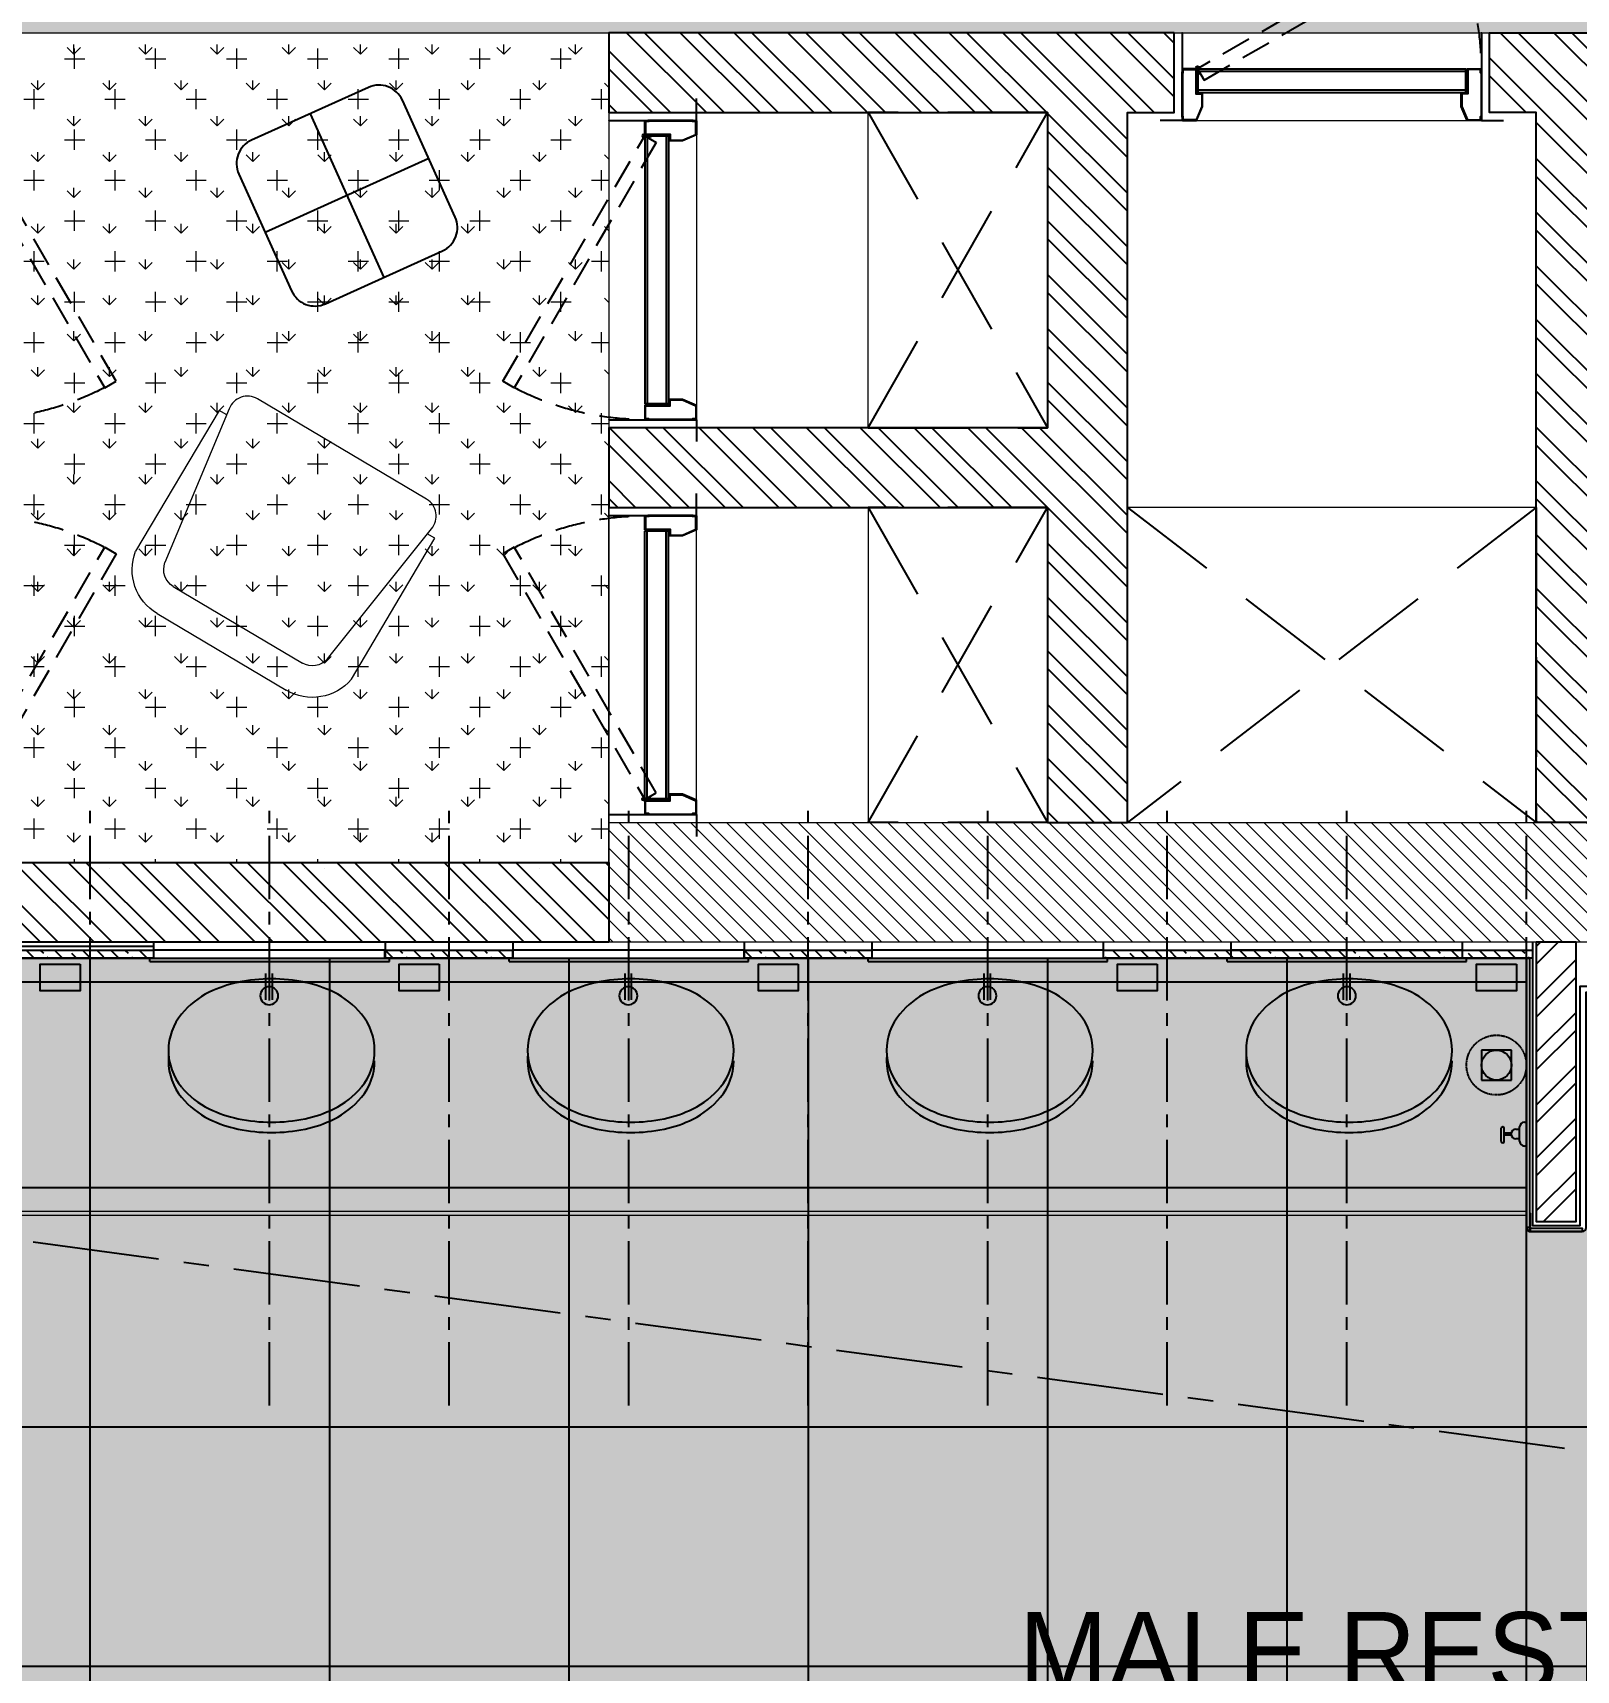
# Model space of a CAD drawing. Header units: millimetres. Extents: x 2335845 to 2509607, y 289014 to 361737.
# Drawn here: x 2368176 to 2372045, y 319497 to 323602 of the extents above; entities that cross this region are included whole.
import ezdxf

# ---------------------------------------------------------------- set-up
doc = ezdxf.new("R2010")
doc.units = ezdxf.units.MM
doc.linetypes.add('CENTER', pattern=[50.8, 31.75, -6.35, 6.35, -6.35])
doc.linetypes.add('HIDDEN', pattern=[0.375, 0.25, -0.125])
for name, color, linetype, lineweight in [('A- Loose furniture', 11, 'Continuous', 5), ('A-FURN-LOOSE', 24, 'Continuous', 18), ('A-PLAN-COLUMN', 3, 'Continuous', 0), ('A-PLAN-RCC-HATCH', 8, 'Continuous', 13), ('A-PLAN-THIN', 251, 'Continuous', 15), ('TOA-FC-ACOU.PAN', 250, 'Continuous', 5), ('TOA-FL-CPT-1', 8, 'Continuous', 5), ('TOA-FL-CPT-5', 8, 'Continuous', 5), ('TOA-FL-TILE-4', 8, 'Continuous', 5)]:
    doc.layers.add(name, color=color, linetype=linetype, lineweight=lineweight)
for name, color, linetype in [('A-PLAN-CL', 8, 'CENTER'), ('A-PLAN-DOOR', 7, 'Continuous'), ('A-PLAN-GRANITE', 5, 'Continuous'), ('A-PLAN-HIDDEN', 1, 'HIDDEN'), ('A-PLAN-PLASTER', 67, 'Continuous'), ('A-PLAN-SANITARY FIXTURES', 35, 'Continuous'), ('A-PLAN-SLOPE', 250, 'Continuous'), ('A-PLAN-TEXT', 4, 'Continuous'), ('A-PLAN-TILE', 32, 'Continuous'), ('A-PLAN-WALL', 6, 'Continuous'), ('A-PLAN-WALL HATCH', 8, 'Continuous'), ('I-FURN', 7, 'Continuous'), ('TOA-FC-MODULAR', 7, 'Continuous'), ('underlay tile layer', 7, 'Continuous')]:
    doc.layers.add(name, color=color, linetype=linetype)
doc.styles.add('ARIAL', font='arial.ttf')
doc.styles.get("Standard").update_dxf_attribs({"font": 'arial.ttf'})
doc.dimstyles.new('DIM40', dxfattribs={"dimtxt": 80, "dimasz": 20, "dimexe": 30, "dimexo": 25, "dimgap": 20, "dimtad": 1, "dimdec": 0, "dimzin": 0, "dimdsep": 46, "dimtxsty": 'Standard', "dimblk1": 'DOT', "dimblk2": 'DOT', "dimsah": 1, "dimcen": 0.09, "dimclrd": 1, "dimclre": 1, "dimclrt": 2, "dimadec": 0, "dimazin": 0, "dimtfac": 1, "dimtdec": 0, "dimtofl": 0, "dimtmove": 0, "dimatfit": 0, "dimldrblk": 'DOT', "dimfxl": 1, "dimtolj": 1, "dimtzin": 0, "dimarcsym": 0})

# ---------------------------------------------------------------- blocks, each defined once
blk = doc.blocks.new('FT')
at = {"layer": 'A-PLAN-SANITARY FIXTURES'}
for p, q in [((37.5, 37.5), (-37.5, 37.5)), ((-37.5, 37.5), (-37.5, -37.5)), ((37.5, -37.5), (37.5, 37.5)), ((-37.5, -37.5), (37.5, -37.5))]:
    blk.add_line(p, q, dxfattribs=at)
at = {"layer": 'A-PLAN-SANITARY FIXTURES', "color": 1, "linetype": 'HIDDEN'}
blk.add_circle((0, 0), 75, dxfattribs=at)
at = {"layer": 'A-PLAN-SANITARY FIXTURES'}
blk.add_circle((0, 0), 37.5, dxfattribs=at)
blk = doc.blocks.new('A$C086B7908')
at = {"layer": 'A-PLAN-SANITARY FIXTURES'}
for p, q in [((0, 30), (4.8, 30)), ((0, -30), (0, 30)), ((16.8, 18), (16.8, -18)), ((16.8, 12), (26.4, 12)), ((38.1, 2.4), (55.7, 2.4)), ((38.4, 0), (38.4, 0)), ((55.7, 18.5), (55.7, -14.9)), ((62.9, 18.5), (62.9, -14.9)), ((4.8, -30), (0, -30)), ((26.4, -12), (16.8, -12)), ((38.1, -2.4), (55.7, -2.4))]:
    blk.add_line(p, q, dxfattribs=at)
for centre, radius, start, end in [((4.8, 18), 12, 0, 90), ((26.4, 0), 12, 0, 90), ((26.4, 0), 12, 270, 0), ((59.3, 18.5), 3.6, 0, 180), ((4.8, -18), 12, 270, 0), ((59.3, -14.9), 3.6, 180, 0)]:
    blk.add_arc(centre, radius, start, end, dxfattribs=at)
blk = doc.blocks.new('A$C01672F36')
at = {"layer": 'A-PLAN-SANITARY FIXTURES'}
for p, q in [((332.3, 260.9), (398.3, 260.9)), ((332.3, 244.4), (398.3, 244.4))]:
    blk.add_line(p, q, dxfattribs=at)
at = {"layer": 'A-PLAN-SANITARY FIXTURES', "extrusion": (0, 0, -1)}
for centre, major_axis, start_param, end_param in [((179.5, 374.1), (100.9, 100.9), 4.802685, 5.497787), ((205.4, 374.1), (100.9, 100.9), 4.802685, 5.497787), ((205.4, 374.1), (-100.9, 100.9), 0.785398, 1.4805), ((225.3, 319.2), (151.5, 151.5), 4.387986, 4.802685), ((251.1, 319.2), (-151.5, 151.5), 5.958782, 6.373481), ((159.6, 319.2), (151.5, 151.5), 6.192889, 6.607589), ((299, 282.6), (209.7, 209.7), 4.129895, 4.387986), ((324.9, 282.6), (209.7, 209.7), 4.129895, 4.387986), ((85.8, 282.6), (-209.7, 209.7), 1.8952, 2.153291), ((416.4, 258.4), (294.5, 294.5), 3.926991, 4.129895), ((442.3, 258.4), (-294.5, 294.5), 5.497787, 5.700691), ((-31.6, 258.4), (294.5, 294.5), 0.582494, 0.785398), ((416.4, 258.4), (-294.5, 294.5), 5.294883, 5.497787), ((442.3, 258.4), (294.5, 294.5), 3.724087, 3.926991), ((-31.6, 258.4), (294.5, 294.5), 0.785398, 0.988302), ((299, 234.3), (209.7, 209.7), 3.465996, 3.724087), ((324.9, 234.3), (-209.7, 209.7), 5.036792, 5.294883), ((85.8, 234.3), (209.7, 209.7), 0.988302, 1.246393), ((225.3, 197.6), (151.5, 151.5), 3.051297, 3.465996), ((251.1, 197.6), (151.5, 151.5), 3.051297, 3.465996), ((159.6, 197.6), (-151.5, 151.5), 2.817189, 3.231889), ((179.5, 142.7), (100.9, 100.9), 2.356194, 3.051297), ((205.4, 142.7), (100.9, 100.9), 2.356194, 3.051297), ((179.5, 142.7), (-100.9, 100.9), 3.836216, 3.926991), ((205.4, 142.7), (-100.9, 100.9), 3.231889, 3.926991)]:
    blk.add_ellipse(centre, major_axis=major_axis, ratio=1, start_param=start_param, end_param=end_param, dxfattribs=at)
at = {"layer": 'A-PLAN-SANITARY FIXTURES'}
blk.add_ellipse((342.6, 252.7), major_axis=(-16, 16), ratio=1, dxfattribs=at)
blk = doc.blocks.new('MIR')
at = {"layer": 'A-PLAN-SANITARY FIXTURES'}
for p, q in [((-8, 590), (-48, 590)), ((-28, 10), (-28, 590)), ((-8, 10), (-48, 10))]:
    blk.add_line(p, q, dxfattribs=at)
at = {"layer": 'A-PLAN-SANITARY FIXTURES', "color": 86, "ltscale": 3}
for p, q in [((0, 600), (-8, 600)), ((-8, 600), (-8, 0)), ((0, 600), (0, 0)), ((0, 0), (-8, 0))]:
    blk.add_line(p, q, dxfattribs=at)
blk = doc.blocks.new('_DOT')
at = {"color": 0, "linetype": 'ByBlock'}
blk.add_line((-0.5, 0), (-1, 0), dxfattribs=at)
at = {"color": 0, "linetype": 'ByBlock', "const_width": 0.5}
blk.add_lwpolyline([(-0.25, 0, 1), (0.25, 0, 1)], format="xyb", close=True, dxfattribs=at)
blk = doc.blocks.new('A$C3F28102C')
at = {"layer": 'A-PLAN-DOOR'}
h = blk.add_hatch(dxfattribs=at)
h.set_pattern_fill('ANSI31', color=256, style=0)
h.set_pattern_definition([(315, (-1529.3283, 1000.1135), (-0.44194174, -0.44194174), [])])
h.paths.add_polyline_path([(1.3, -14.9), (0, -14.9), (0, 0), (1.3, 0)])
h.paths.add_polyline_path([(1.3, 0.2), (1.3, 0), (0, 0), (0, 1.1, 0.115729)])
h.paths.add_polyline_path([(4.9, -14.9), (3.6, -14.9), (3.6, 0), (4.9, 0)])
h.paths.add_polyline_path([(4.9, 0), (3.6, 0), (3.6, 0.2, 0.115729), (4.9, 1.1)])
at = {"layer": 'A-PLAN-DOOR', "color": 2}
for points in [[(1.3, 0.2), (1.3, -14.9), (0, -14.9), (0, 1.1)], [(3.6, 0.2), (3.6, -14.9), (4.9, -14.9), (4.9, 1.1)]]:
    blk.add_lwpolyline(points, dxfattribs=at)
for radius in [3.42, 2.42]:
    blk.add_circle((2.5, 3.4), radius, dxfattribs=at)
blk = doc.blocks.new('shaft door 750')
at = {"layer": 'A-PLAN-DOOR'}
for p, q in [((335.5, 59.8), (-335.5, 59.8)), ((-335.5, 0), (-335.5, 59.8)), ((335.5, 53.4), (-335.5, 53.4)), ((335.5, 0), (335.5, 59.8)), ((335.5, 6.5), (-335.5, 6.5)), ((335.5, 0), (-335.5, 0)), ((-374, -69.8), (-374, -64.8)), ((-374, -64.8), (-374, -69.8))]:
    blk.add_line(p, q, dxfattribs=at)
at = {"layer": 'A-PLAN-DOOR', "linetype": 'HIDDEN', "ltscale": 300}
blk.add_lwpolyline([(336.8, 59.8), (320.3, 31.3), (-295.2, 386.7), (-278.8, 415.2)], close=True, dxfattribs=at)
at = {"layer": 'A-PLAN-DOOR'}
for points in [[(-375, 150), (-375, 150), (-375, -70), (-430, -70)], [(375, 150.2), (375, 150.2), (375, -70), (430, -70)]]:
    blk.add_lwpolyline(points, dxfattribs=at)
for points in [[(-375, 51.9), (-374, 51.9), (-374, -61.8), (-375, -61.8)], [(-372.5, 58.3), (-340.6, 58.3), (-340.6, -3.5), (-325.6, -3.5), (-325.6, -34.7), (-340.2, -68.3), (-372.5, -68.3), (-372.5, -59.8), (-374, -59.8), (-374, -61.8), (-374, -69.8), (-339.1, -69.8), (-324.1, -34.9), (-324.1, -2), (-339.1, -2), (-339.1, 59.8), (-374, 59.8), (-374, 49.9), (-372.5, 49.9)], [(372.5, 58.3), (340.6, 58.3), (340.6, -3.5), (325.6, -3.5), (325.6, -34.7), (340.2, -68.3), (372.5, -68.3), (372.5, -59.8), (374, -59.8), (374, -61.8), (374, -69.8), (339.1, -69.8), (324.1, -34.9), (324.1, -2), (339.1, -2), (339.1, 59.8), (374, 59.8), (374, 49.9), (372.5, 49.9)], [(375, 51.9), (374, 51.9), (374, -61.8), (375, -61.8)]]:
    blk.add_lwpolyline(points, close=True, dxfattribs=at)
at = {"layer": 'A-PLAN-DOOR', "linetype": 'HIDDEN', "ltscale": 300}
blk.add_arc((337.6, 59.8), 711.6, 152.6807, 180, dxfattribs=at)
at = {"layer": 'A-PLAN-THIN'}
for p, q in [((395, 150), (-395, 150)), ((375, -70), (-375, -70))]:
    blk.add_line(p, q, dxfattribs=at)
at = {"layer": 'A-PLAN-DOOR', "xscale": -0.9973404255317604, "yscale": 0.9973404255317604, "zscale": 0.9973404255317604}
blk.add_blockref('A$C3F28102C', (339.1, 59.8), dxfattribs=at)
blk = doc.blocks.new("Service Shafts'")
at = {"layer": 'A-PLAN-WALL HATCH'}
h = blk.add_hatch(dxfattribs=at)
h.set_pattern_fill('ANSI32', color=256, scale=10, angle=90, style=0)
h.set_pattern_definition([(135, (-199687.5, -305320), (-67.35192, -67.35192), []), (135, (-199687.5, -305275.1), (-67.35192, -67.35192), [])])
h.paths.add_polyline_path([(-395, 1080), (-1812.5, 1080), (-1812.5, 880), (-712.5, 880), (-712.5, 90), (-1812.5, 90), (-1812.5, -110), (-712.5, -110), (-712.5, -900), (-512.5, -900), (-512.5, 880), (-395, 880)])
h = blk.add_hatch(dxfattribs=at)
h.set_pattern_fill('ANSI32', color=256, scale=10, angle=90, style=0)
h.set_pattern_definition([(135, (-199687.5, -313771.83), (-67.35192, -67.35192), []), (135, (-199687.5, -313726.92), (-67.35192, -67.35192), [])])
h.paths.add_polyline_path([(512.5, -900), (512.5, 880), (395, 880), (395, 1080), (1812.5, 1080), (1812.5, 880), (712.5, 880), (712.5, 90), (1812.5, 90), (1812.5, -110), (712.5, -110), (712.5, -900)])
at = {"layer": 'A-PLAN-HIDDEN', "ltscale": 1000}
blk.add_line((512.5, -110), (512.5, -900), dxfattribs=at)
for points in [[(-1162.5, 90), (-712.5, 880), (-1162.5, 880), (-712.5, 90), (-1162.5, 90), (-712.5, 90)], [(-1162.5, -110), (-712.5, -900), (-1162.5, -900), (-712.5, -110), (-1162.5, -110), (-712.5, -110)], [(-512.5, -900), (-512.5, -110), (512.5, -900), (512.5, -110), (-512.5, -900)]]:
    blk.add_lwpolyline(points, dxfattribs=at)
at = {"layer": 'A-PLAN-THIN'}
for p, q in [((-1162.5, 90), (-1162.5, 880)), ((-1162.5, -110), (-1162.5, -900)), ((512.5, -110), (-512.5, -110))]:
    blk.add_line(p, q, dxfattribs=at)
at = {"layer": 'A-PLAN-WALL'}
for points in [[(-395, 1080), (-1812.5, 1080), (-1812.5, 880), (-712.5, 880), (-712.5, 90), (-1812.5, 90), (-1812.5, -110), (-1812.5, -110), (-1812.5, -110), (-712.5, -110), (-712.5, -900), (-712.5, -900), (-712.5, -900), (-712.5, -900), (-712.5, -900), (-512.5, -900), (-512.5, 880), (-395, 880), (-395, 1080)], [(512.5, -900), (512.5, 880), (395, 880), (395, 880), (395, 880), (395, 1080), (1812.5, 1080), (1812.5, 880), (712.5, 880), (712.5, 90), (1812.5, 90), (1812.5, -110), (1812.5, -110), (1812.5, -110), (712.5, -110), (712.5, -900), (712.5, -900), (712.5, -900), (712.5, -900), (712.5, -900), (512.5, -900)]]:
    blk.add_lwpolyline(points, dxfattribs=at)
at = {"layer": 'A-PLAN-DOOR', "xscale": -1}
blk.add_blockref('shaft door 750', (0, 930, 0), dxfattribs=at)
at = {"layer": 'A-PLAN-DOOR', "extrusion": (-4.04354e-14, -1.64083e-28, -1), "zscale": -1, "rotation": 90}
blk.add_blockref('shaft door 750', (3462.5, 485), dxfattribs=at)
at = {"layer": 'A-PLAN-DOOR'}
for p, rotation in [((-1662.5, 485), 90), ((-3462.5, -505), 270)]:
    blk.add_blockref('shaft door 750', p, dxfattribs=dict(at, rotation=rotation))
at = {"layer": 'A-PLAN-DOOR', "extrusion": (4.04354e-14, 1.57772e-28, -1), "zscale": -1, "rotation": 270}
blk.add_blockref('shaft door 750', (1662.5, -505), dxfattribs=at)
blk = doc.blocks.new('Furniture 61 - Furniture 19_1-206-Level 1')
at = {"layer": 'I-FURN', "linetype": 'Continuous'}
for p, q in [((-280.17, 488.8), (-264.32, 502.58)), ((-265.36, 487.76), (-279.14, 503.61))]:
    blk.add_line(p, q, dxfattribs=at)
at = {"layer": 'I-FURN', "ltscale": 0.005}
blk.add_lwpolyline([(-269.25, 508.24, 0.414214), (-273.48, 508.53), (-284.8, 498.69, 0.414214), (-285.09, 494.46), (-275.25, 483.14, 0.414214), (-271.02, 482.84), (-259.7, 492.68, 0.414214), (-259.4, 496.92)], format="xyb", close=True, dxfattribs=at)
blk = doc.blocks.new('BAYCH')
at = {"layer": 'A-FURN-LOOSE', "color": 153, "ltscale": 0.95}
for p, q in [((38347006.5, -237000.7), (38347006.5, -236619)), ((38347086.7, -237000.7), (38347086.7, -236619))]:
    blk.add_line(p, q, dxfattribs=at)
for points in [[(38347114.8, -236490.7), (38347531.5, -236491.3, -0.464525), (38347531.5, -236491.3), (38347531.5, -236513.4)], [(38347128.3, -236569.7), (38347548.1, -236510.6, -0.464525), (38347606.5, -236559.9), (38347606.5, -237059.9, -0.464525), (38347548.1, -237109.2), (38347128.3, -237050)], [(38347531.5, -237106.3), (38347531.5, -237128.5, -0.464525), (38347531.5, -237128.5), (38347114.8, -237129.1)]]:
    blk.add_lwpolyline(points, format="xyb", dxfattribs=at)
for centre, radius, start, end in [((38347136.7, -236619), 130.2, 99.6643, 180), ((38347136.7, -236619), 50, 99.6643, 180), ((38347136.7, -237000.7), 130.2, 180, 260.3357), ((38347136.7, -237000.7), 50, 180, 260.3357)]:
    blk.add_arc(centre, radius, start, end, dxfattribs=at)
blk = doc.blocks.new('Rest Room-1.01')
at = {"layer": 'A-PLAN-GRANITE'}
h = blk.add_hatch(dxfattribs=at)
h.set_pattern_fill('ANSI33', color=256, scale=200, angle=261.2432, style=0)
h.set_pattern_definition([(315, (30330.7, -11117.126), (-35.35534, -35.35534), []), (315, (30366.056, -11117.126), (-35.35534, -35.35534), [25, -12.5])])
h.paths.add_polyline_path([(-2247.6, 1818), (-2247.6, 1798), (-3686.6, 1798), (-3686.6, 1818)])
h = blk.add_hatch(dxfattribs=at)
h.set_pattern_fill('ANSI33', color=256, scale=200, angle=261.2432, style=0)
h.set_pattern_definition([(315, (31230.7, -11117.126), (-35.35534, -35.35534), []), (315, (31266.056, -11117.126), (-35.35534, -35.35534), [25, -12.5])])
h.paths.add_polyline_path([(-1347.6, 1818), (-1347.6, 1798), (-1667.6, 1798), (-1667.6, 1818)])
h = blk.add_hatch(dxfattribs=at)
h.set_pattern_fill('ANSI33', color=256, scale=200, angle=261.2432, style=0)
h.set_pattern_definition([(315, (32130.7, -11117.126), (-35.35534, -35.35534), []), (315, (32166.056, -11117.126), (-35.35534, -35.35534), [25, -12.5])])
h.paths.add_polyline_path([(-447.6, 1818), (-447.6, 1798), (-767.6, 1798), (-767.6, 1818)])
h = blk.add_hatch(dxfattribs=at)
h.set_pattern_fill('ANSI33', color=256, scale=200, angle=261.2432, style=0)
h.set_pattern_definition([(315, (34043.7, -11117.126), (-35.35534, -35.35534), []), (315, (34079.056, -11117.126), (-35.35534, -35.35534), [25, -12.5])])
h.paths.add_polyline_path([(1208.4, 1818), (1208.4, 1798), (133.4, 1798), (133.4, 1818)])
at = {"layer": 'A-PLAN-RCC-HATCH'}
h = blk.add_hatch(dxfattribs=at)
h.set_pattern_fill('ANSI31', color=256, scale=10, angle=90, style=0)
h.set_pattern_definition([(135, (-203063.254, -302281.95), (-22.4506403, -22.4506403), [])])
h.paths.add_polyline_path([(-1106.6, 2138), (2518.4, 2138), (2518.4, 1838), (-1106.6, 1838)])
at = {"layer": 'A-PLAN-WALL HATCH'}
h = blk.add_hatch(dxfattribs=at)
h.set_pattern_fill('ANSI32', color=256, scale=10, angle=-180, style=0)
h.set_pattern_definition([(315, (-200056.59, 301508.05), (-67.35192, -67.35192), []), (315, (-200011.69, 301508.05), (-67.35192, -67.35192), [])])
h.paths.add_polyline_path([(-1106.6, 1838), (-2606.6, 1838), (-2606.6, 2038), (-1106.6, 2038)])
h = blk.add_hatch(dxfattribs=at)
h.set_pattern_fill('ANSI32', color=256, scale=250, angle=261.2432, style=0)
h.set_pattern_definition([(45, (351603.31, 424676.47), (-66.29126, 66.29126), []), (45, (351647.5, 424676.47), (-66.29126, 66.29126), [])])
h.paths.add_polyline_path([(1218.4, 1838), (1218.4, 1138), (1318.4, 1138), (1318.4, 1838)])
at = {"layer": 'A-PLAN-CL', "linetype": 'CENTER', "ltscale": 5}
for p, q in [((-2406.6, 676.3), (-2406.6, 2167.6)), ((-1956.6, 676.3), (-1956.6, 2167.6)), ((-1506.6, 676.3), (-1506.6, 2167.6)), ((-1056.6, 676.3), (-1056.6, 2167.6)), ((-606.6, 676.3), (-606.6, 2167.6)), ((-156.6, 676.3), (-156.6, 2167.6)), ((293.4, 676.3), (293.4, 2167.6)), ((743.4, 676.3), (743.4, 2167.6)), ((1193.4, 676.3), (1193.4, 2167.6))]:
    blk.add_line(p, q, dxfattribs=at)
at = {"layer": 'A-PLAN-COLUMN', "elevation": 0}
blk.add_lwpolyline([(-1106.6, 2138), (2518.4, 2138), (2518.4, 1838), (-1106.6, 1838)], close=True, dxfattribs=at)
at = {"layer": 'A-PLAN-GRANITE', "lineweight": -3, "ltscale": 3, "elevation": 0}
for points in [[(-2247.6, 1818), (-2247.6, 1798), (-3686.6, 1798), (-3686.6, 1818)], [(-1347.6, 1818), (-1347.6, 1798), (-1667.6, 1798), (-1667.6, 1818)], [(-447.6, 1818), (-447.6, 1798), (-767.6, 1798), (-767.6, 1818)], [(1208.4, 1818), (1208.4, 1798), (133.4, 1798), (133.4, 1818)]]:
    blk.add_lwpolyline(points, close=True, dxfattribs=at)
at = {"layer": 'A-PLAN-HIDDEN', "ltscale": 500, "elevation": 0}
blk.add_lwpolyline([(1193.4, 1738), (-3606.6, 1738), (-3606.6, -1062)], dxfattribs=at)
at = {"layer": 'A-PLAN-PLASTER', "elevation": 0}
for points in [[(-3696.6, -1052), (-3696.6, 1828), (-2246.6, 1828)], [(1208.4, 1838), (1208.4, 1128), (1328.4, 1128), (1328.4, 1728), (5108.4, 1728), (5108.4, -2392), (-946.6, -2392), (-946.6, -742), (-1166.6, -742), (-1166.6, -967.7)]]:
    blk.add_lwpolyline(points, dxfattribs=at)
at = {"layer": 'A-PLAN-SANITARY FIXTURES', "color": 35, "elevation": 0}
for points in [[(-2431.6, 1783), (-2431.6, 1716), (-2531.6, 1716), (-2531.6, 1783)], [(-1531.6, 1783), (-1531.6, 1716), (-1631.6, 1716), (-1631.6, 1783)], [(-631.6, 1783), (-631.6, 1716), (-731.6, 1716), (-731.6, 1783)], [(268.4, 1783), (268.4, 1716), (168.4, 1716), (168.4, 1783)], [(1168.4, 1783), (1168.4, 1716), (1068.4, 1716), (1068.4, 1783)]]:
    blk.add_lwpolyline(points, close=True, dxfattribs=at)
at = {"layer": 'A-PLAN-THIN'}
for p, q in [((1193.4, 1163), (-3056.6, 1163)), ((1193.4, 1153), (-3046.6, 1153))]:
    blk.add_line(p, q, dxfattribs=at)
at = {"layer": 'A-PLAN-TILE', "elevation": 0}
for points in [[(1201.4, 1798), (1201.4, 1123), (1193.4, 1123), (1193.4, 1798), (1201.4, 1798)], [(1203.4, 1121), (1333.4, 1121), (1333.4, 1113), (1203.4, 1113), (1203.4, 1121)]]:
    blk.add_lwpolyline(points, dxfattribs=at)
at = {"layer": 'A-PLAN-TILE', "color": 8, "elevation": 0}
blk.add_lwpolyline([(1193.9, 1123), (1193.4, 1123, 0.414214), (1203.4, 1113), (1203.4, 1158), (1201.9, 1158), (1201.9, 1115.3, -0.261434), (1193.9, 1123)], format="xyb", dxfattribs=at)
at = {"layer": 'A-PLAN-WALL', "elevation": 0}
for points in [[(-1106.6, 1838), (-2606.6, 1838), (-2606.6, 2038), (-1106.6, 2038), (-1106.6, 1838)], [(1218.4, 1838), (1218.4, 1138), (1318.4, 1138), (1318.4, 1838), (1218.4, 1838)]]:
    blk.add_lwpolyline(points, dxfattribs=at)
at = {"layer": 'A-PLAN-SANITARY FIXTURES', "color": 35}
for name, p, xscale, rotation in [('MIR', (-1656.6, 1790), -1, 90), ('MIR', (-756.6, 1790), -1, 90), ('MIR', (143.4, 1790), -1, 90), ('MIR', (1043.4, 1790), -1, 90), ('A$C01672F36', (-2210.3, 1361.2), -0.9999999999999974, 269.9999268422732), ('A$C01672F36', (-1310.3, 1361.2), -0.9999999999999974, 269.9999268422732), ('A$C01672F36', (-410.3, 1361.2), -0.9999999999999974, 269.9999268422732), ('A$C01672F36', (490.7, 1361.2), -0.9999999999999974, 269.9999268422732)]:
    blk.add_blockref(name, p, dxfattribs=dict(at, xscale=xscale, rotation=rotation))
at = {"layer": 'A-PLAN-SANITARY FIXTURES', "color": 35, "extrusion": (0, 0, -1), "xscale": -1, "zscale": -1, "rotation": 180}
for name, p in [('FT', (-1118.4, 1530.1)), ('A$C086B7908', (-1193.4, 1357.2))]:
    blk.add_blockref(name, p, dxfattribs=at)
at = {"layer": 'A-PLAN-SLOPE', "linetype": 'CENTER', "ltscale": 10}
blk.add_leader([(4813.4, 94.2, 0), (-3046.6, 1153, 0)], dimstyle='DIM40', override={"dimasz": 100, "dimclrd": 256}, dxfattribs=at)
blk = doc.blocks.new('CHOREE')
for name, p in [("Service Shafts'", (-27130.3, 4269.8)), ('Rest Room-1.01', (-27836.2, 1231.8, 0))]:
    blk.add_blockref(name, p)
blk = doc.blocks.new('BIG CHOORE')
blk.add_blockref('CHOREE', (-2408, -1909))

msp = doc.modelspace()

# ---------------------------------------------------------------- hatches: boundary and pattern name
at = {"layer": 'TOA-FC-ACOU.PAN', "true_color": 0x939598}
h = msp.add_hatch(dxfattribs=at)
h.set_pattern_fill('CROSS', color=252, scale=16)
h.set_pattern_definition([(0, (108163.13, 34890.95), (101.6, 101.6), [50.8, -152.4]), (90, (108188.53, 34865.55), (-101.6, 101.6), [50.8, -152.4])])
h.paths.add_polyline_path([(2368119.683, 323601.624), (2369619.683, 323601.624), (2369619.683, 321521.624), (2368119.683, 321521.624)])
at = {"layer": 'TOA-FC-MODULAR'}
h = msp.add_hatch(dxfattribs=at)
h.set_pattern_fill('BRASS', color=253, scale=65, angle=45)
h.set_pattern_definition([(45, (2408113.76, 309771.23), (-291.8583, 291.8583), []), (45, (2407967.83, 309917.15), (-291.8583, 291.8583), [206.375, -103.1875])])
edge = h.paths.add_edge_path()
edge.add_line((2411179.683, 321856.624), (2411179.683, 320761.624))
edge.add_line((2411179.683, 320761.624), (2412294.683, 320761.625))
edge.add_arc((2412294.683, 320751.625), 10, -0.000041, 90.000041, ccw=False)
edge.add_line((2412304.683, 320751.625), (2412304.683, 317716.624))
edge.add_line((2412304.683, 317716.624), (2412944.683, 317716.624))
edge.add_arc((2412944.683, 317706.624), 10, -0.26121, 90, ccw=False)
edge.add_line((2412954.683, 317706.578), (2412946.683, 317449.645))
edge.add_line((2412946.683, 317449.645), (2412791.698, 317451.218))
edge.add_line((2412791.698, 317451.218), (2412791.692, 317566.176))
edge.add_line((2412791.692, 317566.176), (2411454.681, 317566.624))
edge.add_line((2411454.681, 317566.624), (2411454.681, 315714.243))
edge.add_line((2411454.681, 315714.243), (2412791.692, 315714.073))
edge.add_line((2412791.692, 315714.073), (2412791.692, 316848.625))
edge.add_line((2412791.692, 316848.625), (2412954.686, 316848.625))
edge.add_line((2412954.686, 316848.625), (2412954.686, 315550.176))
edge.add_line((2412954.686, 315550.176), (2411454.681, 315550.176))
edge.add_line((2411454.681, 315550.176), (2411446.681, 310551.624))
edge.add_line((2411446.681, 310551.624), (2414356.33, 310554.526))
edge.add_line((2414356.33, 310554.526), (2415181.896, 315907.35))
edge.add_line((2415181.896, 315907.35), (2414598.773, 315997.171))
edge.add_arc((2414600.296, 316007.055), 10, 170.850099, 261.243209, ccw=False)
edge.add_line((2414590.423, 316008.645), (2414610.214, 316137.13))
edge.add_arc((2414619.854, 316135.645), 9.753, 79.79276, 171.243209, ccw=False)
edge.add_line((2414621.582, 316145.244), (2415288.752, 316042.729))
edge.add_line((2415288.752, 316042.729), (2416181.221, 321836.624))
edge.add_line((2416181.221, 321836.624), (2413604.683, 321836.624))
edge.add_line((2413604.683, 321836.624), (2413604.683, 320721.624))
edge.add_arc((2413594.683, 320721.624), 10, 270, 360, ccw=False)
edge.add_line((2413594.683, 320711.624), (2413464.683, 320711.624))
edge.add_arc((2413464.683, 320721.624), 10, 179.997187, 270, ccw=False)
edge.add_line((2413454.683, 320721.624), (2413454.683, 321851.624))
edge.add_line((2413454.683, 321851.624), (2411179.683, 321856.624))
edge = h.paths.add_edge_path()
edge.add_line((2405369.683, 318461.624), (2407354.683, 318461.624))
edge.add_line((2407354.683, 318461.624), (2407354.683, 317561.124))
edge.add_arc((2407364.436, 317561.124), 9.753, 180, 271.450449)
edge.add_line((2407364.683, 317551.374), (2408004.718, 317551.157))
edge.add_line((2408004.718, 317551.157), (2408004.718, 317449.645))
edge.add_line((2408004.718, 317449.645), (2408167.668, 317449.645))
edge.add_line((2408167.668, 317449.645), (2408167.668, 317551.312))
edge.add_line((2408167.668, 317551.312), (2409504.685, 317551.624))
edge.add_line((2409504.685, 317551.624), (2409504.685, 315714.073))
edge.add_line((2409504.685, 315714.073), (2408167.668, 315714.073))
edge.add_line((2408167.668, 315714.073), (2408167.668, 316848.625))
edge.add_line((2408167.668, 316848.625), (2408004.68, 316848.625))
edge.add_line((2408004.68, 316848.625), (2408004.68, 315550.176))
edge.add_line((2408004.68, 315550.176), (2409504.685, 315550.176))
edge.add_line((2409504.685, 315550.176), (2409504.685, 310551.624))
edge.add_line((2409504.685, 310551.624), (2405384.683, 310551.624))
edge.add_line((2405384.683, 310551.624), (2405384.683, 315051.624))
edge.add_line((2405384.683, 315051.624), (2406059.683, 315051.624))
edge.add_arc((2406059.683, 315061.624), 10, 270, 360)
edge.add_line((2406069.683, 315061.624), (2406069.683, 315191.624))
edge.add_arc((2406059.683, 315191.624), 10, 360, 450)
edge.add_line((2406059.683, 315201.624), (2405369.683, 315201.624))
edge.add_line((2405369.683, 315201.624), (2405369.683, 316746.331))
edge.add_line((2405369.683, 316746.331), (2406059.683, 316746.331))
edge.add_arc((2406059.683, 316756.331), 10, 270, 360)
edge.add_line((2406069.683, 316756.331), (2406069.683, 316886.331))
edge.add_arc((2406059.93, 316886.331), 9.753, 0, 91.450449)
edge.add_line((2406059.683, 316896.081), (2405369.683, 316896.081))
edge.add_line((2405369.683, 316896.081), (2405369.683, 318461.624))
edge = h.paths.add_edge_path()
edge.add_line((2367514.683, 312121.624), (2367514.683, 313056.624))
edge.add_line((2367514.683, 313056.624), (2368810.183, 313056.624))
edge.add_arc((2368810.183, 313066.377), 9.753, 270, 361.450449)
edge.add_line((2368819.933, 313066.624), (2368819.683, 315306.626))
edge.add_line((2368819.683, 315306.626), (2375819.683, 315306.626))
edge.add_line((2375819.683, 315306.626), (2375819.683, 311121.624))
edge.add_line((2375819.683, 311121.624), (2372219.683, 311121.624))
edge.add_line((2372219.683, 311121.624), (2372219.433, 311796.624))
edge.add_arc((2372209.426, 311796.621), 10.007, 0.021221, 88.52833)
edge.add_line((2372209.683, 311806.624), (2372079.683, 311806.624))
edge.add_arc((2372079.683, 311796.624), 10, 90, 180)
edge.add_line((2372069.683, 311796.624), (2372069.683, 311106.624))
edge.add_line((2372069.683, 311106.624), (2369624.949, 311106.624))
edge.add_line((2369624.949, 311106.624), (2369624.977, 312136.624))
edge.add_arc((2369614.977, 312136.624), 10, 359.998443, 450.001557)
edge.add_line((2369614.977, 312146.624), (2369484.977, 312146.624))
edge.add_arc((2369484.977, 312136.624), 10, 90, 180)
edge.add_line((2369474.977, 312136.624), (2369474.977, 311106.624))
edge.add_line((2369474.977, 311106.624), (2367514.683, 311106.624))
edge.add_line((2367514.683, 311106.624), (2367514.683, 312121.624))
edge = h.paths.add_edge_path()
edge.add_line((2365944.683, 318121.627), (2365944.683, 318296.624))
edge.add_line((2365944.683, 318296.624), (2367694.683, 318296.624))
edge.add_arc((2367694.683, 318306.624), 10, 270, 360)
edge.add_line((2367704.683, 318306.624), (2367704.683, 318436.624))
edge.add_arc((2367694.683, 318436.624), 10, 360, 450)
edge.add_line((2367694.683, 318446.624), (2367059.683, 318446.624))
edge.add_line((2367059.683, 318446.624), (2367059.683, 321281.624))
edge.add_line((2367059.683, 321281.624), (2371919.683, 321281.624))
edge.add_line((2371919.683, 321281.624), (2371919.933, 320606.624))
edge.add_arc((2371929.94, 320606.628), 10.007, 180.021221, 268.52833)
edge.add_line((2371929.683, 320596.624), (2372059.683, 320596.624))
edge.add_arc((2372059.683, 320606.624), 10, 270, 360)
edge.add_line((2372069.683, 320606.624), (2372069.683, 321196.624))
edge.add_line((2372069.683, 321196.624), (2375819.683, 321196.624))
edge.add_line((2375819.683, 321196.624), (2375819.683, 317256.622))
edge.add_line((2375819.683, 317256.622), (2369795.683, 317256.622))
edge.add_line((2369795.683, 317256.622), (2369795.683, 318746.624))
edge.add_arc((2369785.683, 318746.624), 10, 0, 90)
edge.add_line((2369785.683, 318756.624), (2369554.683, 318756.624))
edge.add_arc((2369554.683, 318746.624), 10, 90, 180)
edge.add_line((2369544.683, 318746.624), (2369544.683, 317106.624))
edge.add_line((2369544.683, 317106.624), (2368819.683, 317106.624))
edge.add_line((2368819.683, 317106.624), (2368819.683, 317746.624))
edge.add_arc((2368809.683, 317746.624), 10, 0, 90)
edge.add_line((2368809.683, 317756.624), (2368679.683, 317756.624))
edge.add_arc((2368679.683, 317746.624), 10, 90, 180)
edge.add_line((2368669.683, 317746.624), (2368669.683, 317106.624))
edge.add_line((2368669.683, 317106.624), (2365919.683, 317106.624))
edge.add_line((2365919.683, 317106.624), (2365919.667, 318121.627))
edge.add_line((2365919.667, 318121.627), (2365944.683, 318121.627))
h = msp.add_hatch(dxfattribs=at)
h.set_pattern_fill('_USER', color=252, scale=600, angle=270, double=1, pattern_type=0)
h.set_pattern_definition([(270, (2365919.7, 317106.6), (600, -1e-13), []), (0, (2365919.7, 317106.6), (0, 600), [])])
edge = h.paths.add_edge_path()
edge.add_line((2365944.683, 318121.627), (2365944.683, 318296.624))
edge.add_line((2365944.683, 318296.624), (2367694.683, 318296.624))
edge.add_arc((2367694.683, 318306.624), 10, 270, 360)
edge.add_line((2367704.683, 318306.624), (2367704.683, 318436.624))
edge.add_arc((2367694.683, 318436.624), 10, 360, 450)
edge.add_line((2367694.683, 318446.624), (2367059.683, 318446.624))
edge.add_line((2367059.683, 318446.624), (2367059.683, 321281.624))
edge.add_line((2367059.683, 321281.624), (2371919.683, 321281.624))
edge.add_line((2371919.683, 321281.624), (2371919.933, 320606.624))
edge.add_arc((2371929.94, 320606.628), 10.007, 180.021221, 268.52833)
edge.add_line((2371929.683, 320596.624), (2372059.683, 320596.624))
edge.add_arc((2372059.683, 320606.624), 10, 270, 360)
edge.add_line((2372069.683, 320606.624), (2372069.683, 321196.624))
edge.add_line((2372069.683, 321196.624), (2375819.683, 321196.624))
edge.add_line((2375819.683, 321196.624), (2375819.683, 317256.622))
edge.add_line((2375819.683, 317256.622), (2369795.683, 317256.622))
edge.add_line((2369795.683, 317256.622), (2369795.683, 318746.624))
edge.add_arc((2369785.683, 318746.624), 10, 0, 90)
edge.add_line((2369785.683, 318756.624), (2369554.683, 318756.624))
edge.add_arc((2369554.683, 318746.624), 10, 90, 180)
edge.add_line((2369544.683, 318746.624), (2369544.683, 317106.624))
edge.add_line((2369544.683, 317106.624), (2368819.683, 317106.624))
edge.add_line((2368819.683, 317106.624), (2368819.683, 317746.624))
edge.add_arc((2368809.683, 317746.624), 10, 0, 90)
edge.add_line((2368809.683, 317756.624), (2368679.683, 317756.624))
edge.add_arc((2368679.683, 317746.624), 10, 90, 180)
edge.add_line((2368669.683, 317746.624), (2368669.683, 317106.624))
edge.add_line((2368669.683, 317106.624), (2365919.683, 317106.624))
edge.add_line((2365919.683, 317106.624), (2365919.667, 318121.627))
edge.add_line((2365919.667, 318121.627), (2365944.683, 318121.627))
at = {"layer": 'TOA-FL-CPT-1', "true_color": 0xc7c8ca}
h = msp.add_hatch(dxfattribs=at)
h.set_pattern_fill('AR-PARQ1', color=9, scale=3)
h.set_pattern_definition([(90, (54538.6, -6708.4), (-914.4, 914.4), [914.4, -914.4]), (90, (54691, -6708.4), (-914.4, 914.4), [914.4, -914.4]), (90, (54843.4, -6708.4), (-914.4, 914.4), [914.4, -914.4]), (90, (54995.8, -6708.4), (-914.4, 914.4), [914.4, -914.4]), (90, (55148.2, -6708.4), (-914.4, 914.4), [914.4, -914.4]), (90, (55300.6, -6708.4), (-914.4, 914.4), [914.4, -914.4]), (90, (55453, -6708.4), (-914.4, 914.4), [914.4, -914.4]), (0, (54538.6, -5794), (914.4, -914.4), [914.4, -914.4]), (0, (54538.6, -5641.6), (914.4, -914.4), [914.4, -914.4]), (0, (54538.6, -5489.2), (914.4, -914.4), [914.4, -914.4]), (0, (54538.6, -5336.8), (914.4, -914.4), [914.4, -914.4]), (0, (54538.6, -5184.4), (914.4, -914.4), [914.4, -914.4]), (0, (54538.6, -5032), (914.4, -914.4), [914.4, -914.4]), (0, (54538.6, -4879.6), (914.4, -914.4), [914.4, -914.4])])
h.paths.add_polyline_path([(2344950.518, 323601.624), (2348044.691, 323601.624), (2348044.691, 308801.624), (2344978.375, 308801.624), (2344983.023, 307001.553), (2351045.878, 307001.608), (2351044.683, 304701.624), (2350244.683, 304670.094), (2350244.683, 294701.624), (2352811.835, 294701.622), (2352811.821, 307001.631), (2405044.683, 307005.059), (2405044.683, 327701.624), (2410595.745, 327701.624), (2410609.803, 329501.624), (2408605.34, 329501.624), (2411484.683, 335301.624), (2408440.262, 335301.624), (2406365.488, 331122.307), (2403244.678, 328001.969), (2403244.795, 325600.805), (2384290.648, 325598.809), (2384290.648, 323607.372), (2375885.176, 323603.528), (2375861.465, 325602.978), (2360226.195, 325602.091), (2360226.052, 334601.937), (2375945.229, 334602.179), (2375945.229, 331031.373), (2376972.789, 331510.903), (2389391.537, 331510.903), (2389391.537, 331810.72), (2389491.628, 331810.72), (2389491.53, 331510.903), (2391791.53, 331510.903), (2391791.531, 333010.881), (2389491.53, 333010.881), (2389491.531, 332710.861), (2389391.537, 332710.861), (2389391.54, 333010.905), (2377622.511, 333011.008), (2377622.511, 336459.845), (2386144.742, 336459.853), (2386144.683, 337701.624), (2376094.699, 337701.624), (2376094.724, 335802.062), (2362938.321, 335802.061), (2362938.326, 340629.119), (2359023.456, 340413.419), (2359023.899, 325602.053), (2352244.614, 325602.052), (2352244.655, 339888.472), (2350244.683, 339753.79), (2350259.797, 327701.624), (2351044.683, 327701.624), (2351043.518, 325401.69), (2344945.863, 325401.675)])
h.paths.add_polyline_path([(2365719.683, 323601.624), (2395044.683, 323601.624), (2395044.683, 322741.298), (2398494.622, 322751.666), (2398494.622, 323601.624), (2403544.687, 323601.624), (2403544.687, 308801.634), (2365719.683, 308801.634)], flags=16)
h.paths.add_polyline_path([(2349719.689, 323601.683), (2365719.683, 323601.683), (2365719.683, 308801.624), (2349719.689, 308801.624)], flags=16)
at = {"layer": 'TOA-FL-CPT-5', "true_color": 0xcc702e}
h = msp.add_hatch(dxfattribs=at)
h.set_pattern_fill('GRASS', color=32, scale=5)
h.set_pattern_definition([(90, (113156.61, 39951.38), (-89.8025612, 89.8025612), [23.8125, -155.7926224]), (45, (113156.61, 39951.38), (-89.802561, 89.802561), [23.8125, -103.1875]), (135, (113156.61, 39951.38), (-89.802561, -89.802561), [23.8125, -103.1875])])
h.paths.add_polyline_path([(2369619.687, 323586.1), (2368119.685, 323586.1), (2368119.685, 321506.1), (2369619.687, 321506.1)])
at = {"layer": 'TOA-FL-TILE-4'}
h = msp.add_hatch(dxfattribs=at)
h.set_pattern_fill('_USER', color=253, scale=600, pattern_type=0)
h.set_pattern_definition([(0, (2365919.7, 317106.6), (0, 600), [])])
edge = h.paths.add_edge_path()
edge.add_line((2365944.683, 318121.627), (2365944.683, 318296.624))
edge.add_line((2365944.683, 318296.624), (2367694.683, 318296.624))
edge.add_arc((2367694.683, 318306.624), 10, 270, 360)
edge.add_line((2367704.683, 318306.624), (2367704.683, 318436.624))
edge.add_arc((2367694.683, 318436.624), 10, 360, 450)
edge.add_line((2367694.683, 318446.624), (2367059.683, 318446.624))
edge.add_line((2367059.683, 318446.624), (2367059.683, 321281.624))
edge.add_line((2367059.683, 321281.624), (2371919.683, 321281.624))
edge.add_line((2371919.683, 321281.624), (2371919.933, 320606.624))
edge.add_arc((2371929.94, 320606.628), 10.007, 180.021221, 268.52833)
edge.add_line((2371929.683, 320596.624), (2372059.683, 320596.624))
edge.add_arc((2372059.683, 320606.624), 10, 270, 360)
edge.add_line((2372069.683, 320606.624), (2372069.683, 321196.624))
edge.add_line((2372069.683, 321196.624), (2375819.683, 321196.624))
edge.add_line((2375819.683, 321196.624), (2375819.683, 317256.622))
edge.add_line((2375819.683, 317256.622), (2369795.683, 317256.622))
edge.add_line((2369795.683, 317256.622), (2369795.683, 318746.624))
edge.add_arc((2369785.683, 318746.624), 10, 0, 90)
edge.add_line((2369785.683, 318756.624), (2369554.683, 318756.624))
edge.add_arc((2369554.683, 318746.624), 10, 90, 180)
edge.add_line((2369544.683, 318746.624), (2369544.683, 317106.624))
edge.add_line((2369544.683, 317106.624), (2368819.683, 317106.624))
edge.add_line((2368819.683, 317106.624), (2368819.683, 317746.624))
edge.add_arc((2368809.683, 317746.624), 10, 0, 90)
edge.add_line((2368809.683, 317756.624), (2368679.683, 317756.624))
edge.add_arc((2368679.683, 317746.624), 10, 90, 180)
edge.add_line((2368669.683, 317746.624), (2368669.683, 317106.624))
edge.add_line((2368669.683, 317106.624), (2365919.683, 317106.624))
edge.add_line((2365919.683, 317106.624), (2365919.667, 318121.627))
edge.add_line((2365919.667, 318121.627), (2365944.683, 318121.627))
h = msp.add_hatch(dxfattribs=at)
h.set_pattern_fill('_USER', color=253, scale=1200, angle=90, pattern_type=0)
h.set_pattern_definition([(90, (2365919.7, 317106.6), (-1200, 7e-14), [])])
edge = h.paths.add_edge_path()
edge.add_line((2365944.683, 318121.627), (2365944.683, 318296.624))
edge.add_line((2365944.683, 318296.624), (2367694.683, 318296.624))
edge.add_arc((2367694.683, 318306.624), 10, 270, 360)
edge.add_line((2367704.683, 318306.624), (2367704.683, 318436.624))
edge.add_arc((2367694.683, 318436.624), 10, 360, 450)
edge.add_line((2367694.683, 318446.624), (2367059.683, 318446.624))
edge.add_line((2367059.683, 318446.624), (2367059.683, 321281.624))
edge.add_line((2367059.683, 321281.624), (2371919.683, 321281.624))
edge.add_line((2371919.683, 321281.624), (2371919.933, 320606.624))
edge.add_arc((2371929.94, 320606.628), 10.007, 180.021221, 268.52833)
edge.add_line((2371929.683, 320596.624), (2372059.683, 320596.624))
edge.add_arc((2372059.683, 320606.624), 10, 270, 360)
edge.add_line((2372069.683, 320606.624), (2372069.683, 321196.624))
edge.add_line((2372069.683, 321196.624), (2375819.683, 321196.624))
edge.add_line((2375819.683, 321196.624), (2375819.683, 317256.622))
edge.add_line((2375819.683, 317256.622), (2369795.683, 317256.622))
edge.add_line((2369795.683, 317256.622), (2369795.683, 318746.624))
edge.add_arc((2369785.683, 318746.624), 10, 0, 90)
edge.add_line((2369785.683, 318756.624), (2369554.683, 318756.624))
edge.add_arc((2369554.683, 318746.624), 10, 90, 180)
edge.add_line((2369544.683, 318746.624), (2369544.683, 317106.624))
edge.add_line((2369544.683, 317106.624), (2368819.683, 317106.624))
edge.add_line((2368819.683, 317106.624), (2368819.683, 317746.624))
edge.add_arc((2368809.683, 317746.624), 10, 0, 90)
edge.add_line((2368809.683, 317756.624), (2368679.683, 317756.624))
edge.add_arc((2368679.683, 317746.624), 10, 90, 180)
edge.add_line((2368669.683, 317746.624), (2368669.683, 317106.624))
edge.add_line((2368669.683, 317106.624), (2365919.683, 317106.624))
edge.add_line((2365919.683, 317106.624), (2365919.667, 318121.627))
edge.add_line((2365919.667, 318121.627), (2365944.683, 318121.627))

# ---------------------------------------------------------------- linework, layer by layer
at = {"elevation": 0}
msp.add_lwpolyline([(2367059.683, 321281.624), (2371919.683, 321281.624), (2371919.933, 320606.624, 0.40660241), (2371929.683, 320596.624), (2372059.683, 320596.624, 0.41421356), (2372069.683, 320606.624), (2372069.683, 321196.624), (2375819.683, 321196.624), (2375819.683, 317256.622), (2369795.683, 317256.622), (2369795.683, 318746.624, 0.41421356), (2369785.683, 318756.624), (2369554.683, 318756.624, 0.41421356), (2369544.683, 318746.624), (2369544.683, 317106.624), (2368819.683, 317106.624), (2368819.683, 317746.624, 0.41421356), (2368809.683, 317756.624), (2368679.683, 317756.624, 0.41421356), (2368669.683, 317746.624), (2368669.683, 317106.624), (2365919.683, 317106.624)], format="xyb", dxfattribs=at)
at = {"layer": 'TOA-FC-ACOU.PAN', "color": 251, "true_color": 0x636466, "elevation": 0}
msp.add_lwpolyline([(2368119.683, 323601.624), (2369619.683, 323601.624), (2369619.683, 321521.624), (2368119.683, 321521.624)], close=True, dxfattribs=at)
at = {"layer": 'underlay tile layer', "elevation": 0}
msp.add_lwpolyline([(2371919.683, 321221.624), (2367019.683, 321221.635), (2366975.452, 319784.124)], dxfattribs=at)

# ---------------------------------------------------------------- block references
msp.add_blockref('BIG CHOORE', (2400970.421, 320160.812))
at = {"layer": 'A- Loose furniture', "ltscale": 5, "xscale": -0.9854477562034034, "yscale": 0.9854477562034035, "zscale": 0.9854477562034034, "rotation": 239.334186689041}
msp.add_blockref('BAYCH', (-16704121.819, -32301411.725), dxfattribs=at)
at = {"layer": 'I-FURN', "xscale": 21.42857142759174, "yscale": 21.42857142759174, "zscale": 21.42857142759174, "rotation": 163.3032090485567}
msp.add_blockref('Furniture 61 - Furniture 19_1-206-Level 1', (2366427.224, 335043.647), dxfattribs=at)

# ---------------------------------------------------------------- texts
at = {"layer": 'A-PLAN-TEXT', "insert": (2371858.442, 319642.548, 0), "char_height": 200, "width": 3119.43168, "attachment_point": 2, "style": 'ARIAL'}
msp.add_mtext('\\pxi0.00161,qc;{\\fCentury Gothic|b0|i0|c0|p34;MALE REST ROOM\\P8825X4240}', dxfattribs=at)

doc.saveas('drawing.dxf')
